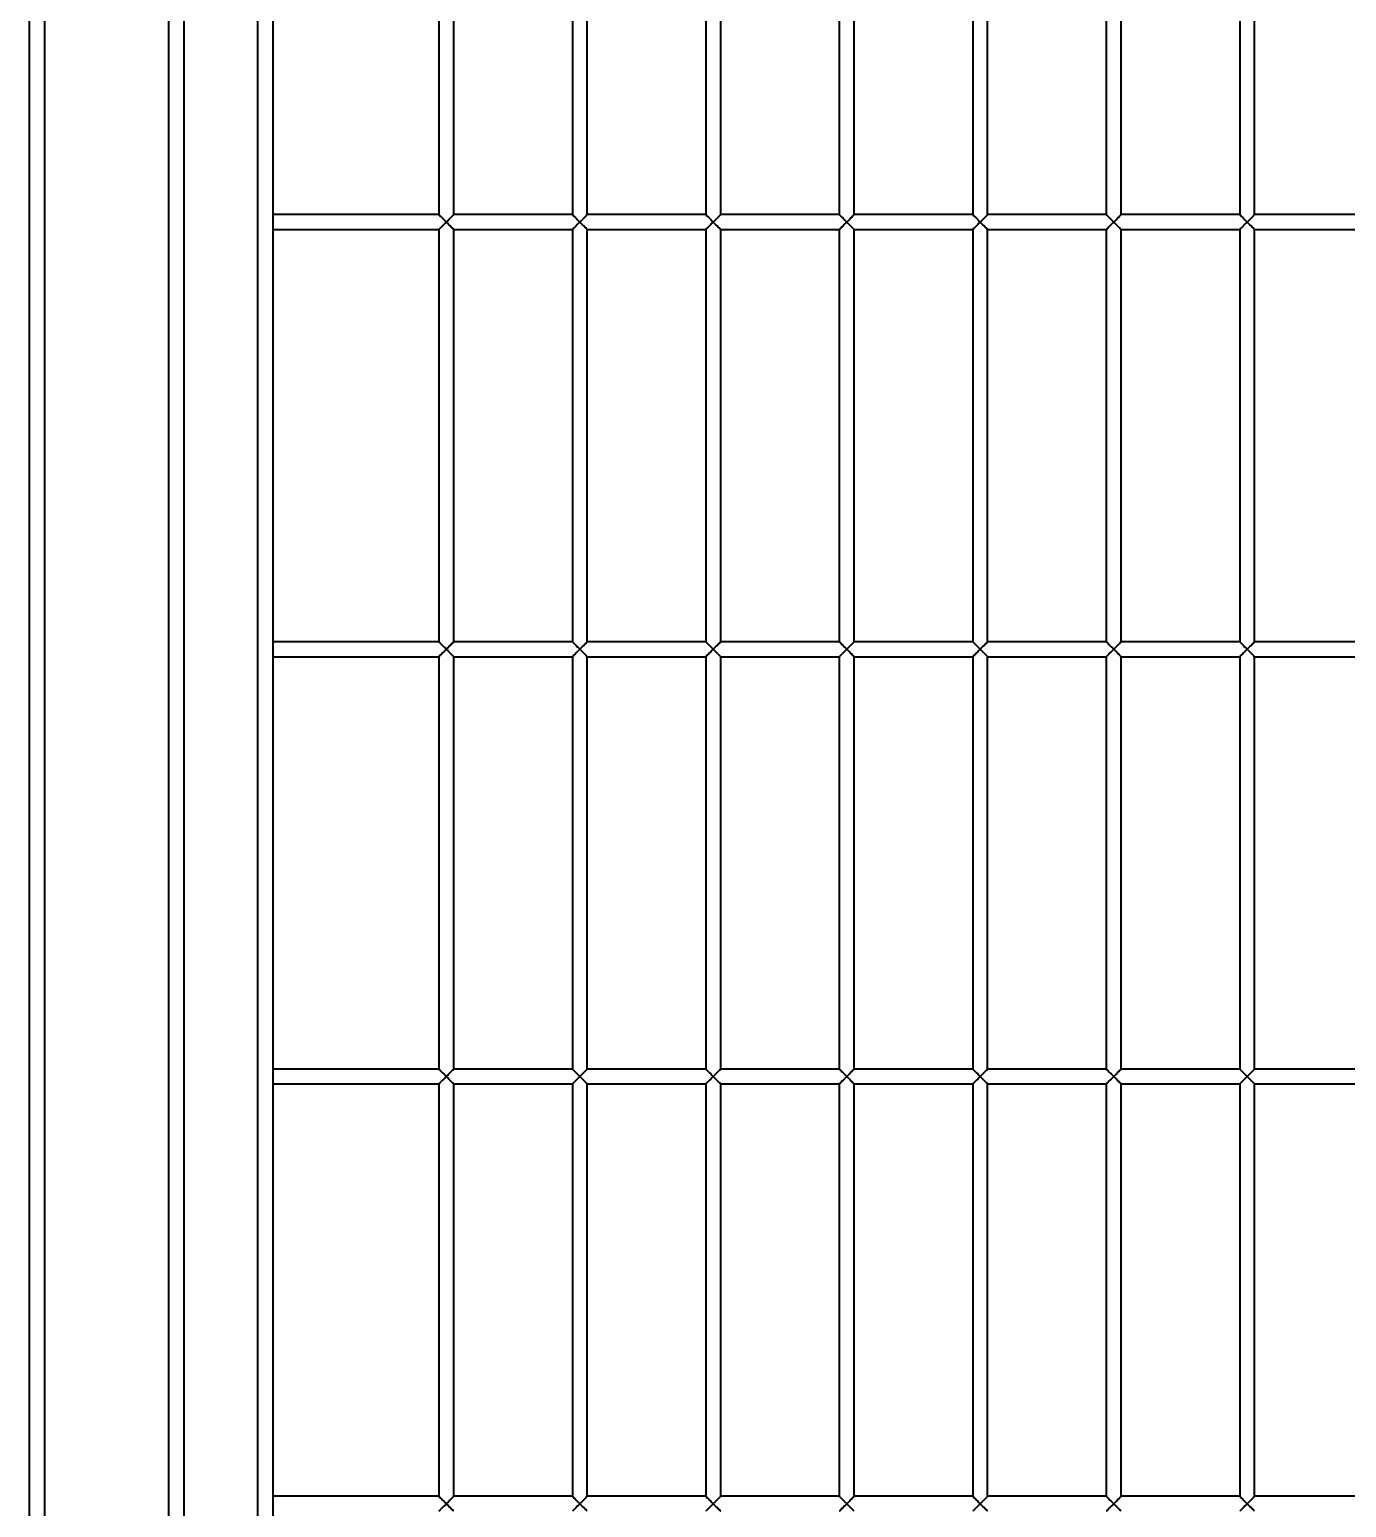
# Model space of a CAD drawing. Header units: millimetres. Extents: x 0 to 420, y 0 to 297.
# Drawn here: x 277.32 to 286.2, y 235.92 to 245.88 of the extents above; entities that cross this region are included whole.
import ezdxf

# ---------------------------------------------------------------- set-up
doc = ezdxf.new("R2010")
doc.units = ezdxf.units.MM

msp = doc.modelspace()

# ---------------------------------------------------------------- linework, layer by layer
at = {"color": 7, "linetype": 'Continuous', "lineweight": 40}
for p, q in [((277.3225, 215.8453), (277.3225, 255.8453)), ((277.4225, 255.8453), (277.4225, 215.8453)), ((278.2625, 217.8453), (278.2625, 253.8453)), ((278.3625, 253.7453), (278.3625, 217.9453)), ((278.8625, 218.4453), (278.8625, 253.2453)), ((278.9625, 253.1453), (278.9625, 218.5453)), ((280.0825, 247.4153), (280.0825, 244.6353)), ((280.1825, 244.6353), (280.1825, 247.4153)), ((280.9825, 247.4153), (280.9825, 244.6353)), ((281.0825, 244.6353), (281.0825, 247.4153)), ((281.8825, 247.4153), (281.8825, 244.6353)), ((281.9825, 244.6353), (281.9825, 247.4153)), ((282.7825, 247.4153), (282.7825, 244.6353)), ((282.8825, 244.6353), (282.8825, 247.4153)), ((283.6825, 247.4153), (283.6825, 244.6353)), ((283.7825, 244.6353), (283.7825, 247.4153)), ((284.5825, 247.4153), (284.5825, 244.6353)), ((284.6825, 244.6353), (284.6825, 247.4153)), ((285.4825, 247.4153), (285.4825, 244.6353)), ((285.5825, 244.6353), (285.5825, 247.4153)), ((280.0825, 244.6353), (278.9625, 244.6353)), ((280.9825, 244.6353), (280.1825, 244.6353)), ((281.8825, 244.6353), (281.0825, 244.6353)), ((282.7825, 244.6353), (281.9825, 244.6353)), ((283.6825, 244.6353), (282.8825, 244.6353)), ((284.5825, 244.6353), (283.7825, 244.6353)), ((285.4825, 244.6353), (284.6825, 244.6353)), ((286.3825, 244.6353), (285.5825, 244.6353)), ((278.9625, 244.5353), (280.0825, 244.5353)), ((280.0825, 244.5353), (280.0825, 241.7553)), ((280.1825, 241.7553), (280.1825, 244.5353)), ((280.1825, 244.5353), (280.9825, 244.5353)), ((280.9825, 244.5353), (280.9825, 241.7553)), ((281.0825, 241.7553), (281.0825, 244.5353)), ((281.0825, 244.5353), (281.8825, 244.5353)), ((281.8825, 244.5353), (281.8825, 241.7553)), ((281.9825, 241.7553), (281.9825, 244.5353)), ((281.9825, 244.5353), (282.7825, 244.5353)), ((282.7825, 244.5353), (282.7825, 241.7553)), ((282.8825, 241.7553), (282.8825, 244.5353)), ((282.8825, 244.5353), (283.6825, 244.5353)), ((283.6825, 244.5353), (283.6825, 241.7553)), ((283.7825, 241.7553), (283.7825, 244.5353)), ((283.7825, 244.5353), (284.5825, 244.5353)), ((284.5825, 244.5353), (284.5825, 241.7553)), ((284.6825, 241.7553), (284.6825, 244.5353)), ((284.6825, 244.5353), (285.4825, 244.5353)), ((285.4825, 244.5353), (285.4825, 241.7553)), ((285.5825, 241.7553), (285.5825, 244.5353)), ((285.5825, 244.5353), (286.3825, 244.5353)), ((280.0825, 241.7553), (278.9625, 241.7553)), ((280.9825, 241.7553), (280.1825, 241.7553)), ((281.8825, 241.7553), (281.0825, 241.7553)), ((282.7825, 241.7553), (281.9825, 241.7553)), ((283.6825, 241.7553), (282.8825, 241.7553)), ((284.5825, 241.7553), (283.7825, 241.7553)), ((285.4825, 241.7553), (284.6825, 241.7553)), ((286.3825, 241.7553), (285.5825, 241.7553)), ((278.9625, 241.6553), (280.0825, 241.6553)), ((280.0825, 241.6553), (280.0825, 238.8753)), ((280.1825, 238.8753), (280.1825, 241.6553)), ((280.1825, 241.6553), (280.9825, 241.6553)), ((280.9825, 241.6553), (280.9825, 238.8753)), ((281.0825, 238.8753), (281.0825, 241.6553)), ((281.0825, 241.6553), (281.8825, 241.6553)), ((281.8825, 241.6553), (281.8825, 238.8753)), ((281.9825, 238.8753), (281.9825, 241.6553)), ((281.9825, 241.6553), (282.7825, 241.6553)), ((282.7825, 241.6553), (282.7825, 238.8753)), ((282.8825, 238.8753), (282.8825, 241.6553)), ((282.8825, 241.6553), (283.6825, 241.6553)), ((283.6825, 241.6553), (283.6825, 238.8753)), ((283.7825, 238.8753), (283.7825, 241.6553)), ((283.7825, 241.6553), (284.5825, 241.6553)), ((284.5825, 241.6553), (284.5825, 238.8753)), ((284.6825, 238.8753), (284.6825, 241.6553)), ((284.6825, 241.6553), (285.4825, 241.6553)), ((285.4825, 241.6553), (285.4825, 238.8753)), ((285.5825, 238.8753), (285.5825, 241.6553)), ((285.5825, 241.6553), (286.3825, 241.6553)), ((280.0825, 238.8753), (278.9625, 238.8753)), ((280.9825, 238.8753), (280.1825, 238.8753)), ((281.8825, 238.8753), (281.0825, 238.8753)), ((282.7825, 238.8753), (281.9825, 238.8753)), ((283.6825, 238.8753), (282.8825, 238.8753)), ((284.5825, 238.8753), (283.7825, 238.8753)), ((285.4825, 238.8753), (284.6825, 238.8753)), ((286.3825, 238.8753), (285.5825, 238.8753)), ((278.9625, 238.7753), (280.0825, 238.7753)), ((280.0825, 238.7753), (280.0825, 235.9953)), ((280.1825, 235.9953), (280.1825, 238.7753)), ((280.1825, 238.7753), (280.9825, 238.7753)), ((280.9825, 238.7753), (280.9825, 235.9953)), ((281.0825, 235.9953), (281.0825, 238.7753)), ((281.0825, 238.7753), (281.8825, 238.7753)), ((281.8825, 238.7753), (281.8825, 235.9953)), ((281.9825, 235.9953), (281.9825, 238.7753)), ((281.9825, 238.7753), (282.7825, 238.7753)), ((282.7825, 238.7753), (282.7825, 235.9953)), ((282.8825, 235.9953), (282.8825, 238.7753)), ((282.8825, 238.7753), (283.6825, 238.7753)), ((283.6825, 238.7753), (283.6825, 235.9953)), ((283.7825, 235.9953), (283.7825, 238.7753)), ((283.7825, 238.7753), (284.5825, 238.7753)), ((284.5825, 238.7753), (284.5825, 235.9953)), ((284.6825, 235.9953), (284.6825, 238.7753)), ((284.6825, 238.7753), (285.4825, 238.7753)), ((285.4825, 238.7753), (285.4825, 235.9953)), ((285.5825, 235.9953), (285.5825, 238.7753)), ((285.5825, 238.7753), (286.3825, 238.7753)), ((280.0825, 235.9953), (278.9625, 235.9953)), ((280.9825, 235.9953), (280.1825, 235.9953)), ((281.8825, 235.9953), (281.0825, 235.9953)), ((282.7825, 235.9953), (281.9825, 235.9953)), ((283.6825, 235.9953), (282.8825, 235.9953)), ((284.5825, 235.9953), (283.7825, 235.9953)), ((285.4825, 235.9953), (284.6825, 235.9953)), ((286.3825, 235.9953), (285.5825, 235.9953))]:
    msp.add_line(p, q, dxfattribs=at)
at = {"color": 7, "linetype": 'Continuous', "lineweight": 40, "flags": 128}
for points in [[(280.0825, 244.6353), (280.0832, 244.6346), (280.0855, 244.6323), (280.0892, 244.6286), (280.0942, 244.6236), (280.1003, 244.6175), (280.1075, 244.6103), (280.1154, 244.6024), (280.1238, 244.594), (280.1325, 244.5853)], [(280.1325, 244.5853), (280.1238, 244.5767), (280.1154, 244.5682), (280.1075, 244.5603), (280.1003, 244.5532), (280.0942, 244.547), (280.0892, 244.542), (280.0855, 244.5384), (280.0832, 244.5361), (280.0825, 244.5353)], [(280.1325, 244.5853), (280.1417, 244.5945), (280.1505, 244.6034), (280.1588, 244.6117), (280.1662, 244.619), (280.1724, 244.6252), (280.1772, 244.6301), (280.1806, 244.6334), (280.1823, 244.6351), (280.1825, 244.6353)], [(280.1825, 244.5353), (280.1823, 244.5356), (280.1806, 244.5372), (280.1772, 244.5406), (280.1724, 244.5454), (280.1662, 244.5517), (280.1588, 244.559), (280.1505, 244.5673), (280.1417, 244.5761), (280.1325, 244.5853)], [(280.9825, 244.6353), (280.9832, 244.6346), (280.9855, 244.6323), (280.9892, 244.6286), (280.9942, 244.6236), (281.0003, 244.6175), (281.0075, 244.6103), (281.0154, 244.6024), (281.0238, 244.594), (281.0325, 244.5853)], [(281.0325, 244.5853), (281.0238, 244.5767), (281.0154, 244.5682), (281.0075, 244.5603), (281.0003, 244.5532), (280.9942, 244.547), (280.9892, 244.542), (280.9855, 244.5384), (280.9832, 244.5361), (280.9825, 244.5353)], [(281.0325, 244.5853), (281.0417, 244.5945), (281.0505, 244.6034), (281.0588, 244.6117), (281.0661, 244.619), (281.0724, 244.6252), (281.0772, 244.6301), (281.0806, 244.6334), (281.0823, 244.6351), (281.0825, 244.6353)], [(281.0825, 244.5353), (281.0823, 244.5356), (281.0806, 244.5372), (281.0772, 244.5406), (281.0724, 244.5454), (281.0661, 244.5517), (281.0588, 244.559), (281.0505, 244.5673), (281.0417, 244.5761), (281.0325, 244.5853)], [(281.8825, 244.6353), (281.8832, 244.6346), (281.8855, 244.6323), (281.8892, 244.6286), (281.8942, 244.6236), (281.9003, 244.6175), (281.9075, 244.6103), (281.9154, 244.6024), (281.9238, 244.594), (281.9325, 244.5853)], [(281.9325, 244.5853), (281.9238, 244.5767), (281.9154, 244.5682), (281.9075, 244.5603), (281.9003, 244.5532), (281.8942, 244.547), (281.8892, 244.542), (281.8855, 244.5384), (281.8832, 244.5361), (281.8825, 244.5353)], [(281.9325, 244.5853), (281.9417, 244.5945), (281.9505, 244.6034), (281.9588, 244.6117), (281.9662, 244.619), (281.9724, 244.6252), (281.9772, 244.6301), (281.9806, 244.6334), (281.9823, 244.6351), (281.9825, 244.6353)], [(281.9825, 244.5353), (281.9823, 244.5356), (281.9806, 244.5372), (281.9772, 244.5406), (281.9724, 244.5454), (281.9662, 244.5517), (281.9588, 244.559), (281.9505, 244.5673), (281.9417, 244.5761), (281.9325, 244.5853)], [(282.7825, 244.6353), (282.7832, 244.6346), (282.7855, 244.6323), (282.7892, 244.6286), (282.7942, 244.6236), (282.8003, 244.6175), (282.8075, 244.6103), (282.8154, 244.6024), (282.8238, 244.594), (282.8325, 244.5853)], [(282.8325, 244.5853), (282.8238, 244.5767), (282.8154, 244.5682), (282.8075, 244.5603), (282.8003, 244.5532), (282.7942, 244.547), (282.7892, 244.542), (282.7855, 244.5384), (282.7832, 244.5361), (282.7825, 244.5353)], [(282.8325, 244.5853), (282.8417, 244.5945), (282.8505, 244.6034), (282.8588, 244.6117), (282.8662, 244.619), (282.8724, 244.6252), (282.8772, 244.6301), (282.8806, 244.6334), (282.8823, 244.6351), (282.8825, 244.6353)], [(282.8825, 244.5353), (282.8823, 244.5356), (282.8806, 244.5372), (282.8772, 244.5406), (282.8724, 244.5454), (282.8662, 244.5517), (282.8588, 244.559), (282.8505, 244.5673), (282.8417, 244.5761), (282.8325, 244.5853)], [(283.6825, 244.6353), (283.6832, 244.6346), (283.6855, 244.6323), (283.6892, 244.6286), (283.6942, 244.6236), (283.7003, 244.6175), (283.7075, 244.6103), (283.7154, 244.6024), (283.7238, 244.594), (283.7325, 244.5853)], [(283.7325, 244.5853), (283.7238, 244.5767), (283.7154, 244.5682), (283.7075, 244.5603), (283.7003, 244.5532), (283.6942, 244.547), (283.6892, 244.542), (283.6855, 244.5384), (283.6832, 244.5361), (283.6825, 244.5353)], [(283.7325, 244.5853), (283.7417, 244.5945), (283.7505, 244.6034), (283.7588, 244.6117), (283.7661, 244.619), (283.7724, 244.6252), (283.7772, 244.6301), (283.7806, 244.6334), (283.7823, 244.6351), (283.7825, 244.6353)], [(283.7825, 244.5353), (283.7823, 244.5356), (283.7806, 244.5372), (283.7772, 244.5406), (283.7724, 244.5454), (283.7661, 244.5517), (283.7588, 244.559), (283.7505, 244.5673), (283.7417, 244.5761), (283.7325, 244.5853)], [(284.5825, 244.6353), (284.5832, 244.6346), (284.5855, 244.6323), (284.5892, 244.6286), (284.5942, 244.6236), (284.6003, 244.6175), (284.6075, 244.6103), (284.6154, 244.6024), (284.6238, 244.594), (284.6325, 244.5853)], [(284.6325, 244.5853), (284.6238, 244.5767), (284.6154, 244.5682), (284.6075, 244.5603), (284.6003, 244.5532), (284.5942, 244.547), (284.5892, 244.542), (284.5855, 244.5384), (284.5832, 244.5361), (284.5825, 244.5353)], [(284.6325, 244.5853), (284.6417, 244.5945), (284.6505, 244.6034), (284.6588, 244.6117), (284.6662, 244.619), (284.6724, 244.6252), (284.6772, 244.6301), (284.6806, 244.6334), (284.6823, 244.6351), (284.6825, 244.6353)], [(284.6825, 244.5353), (284.6823, 244.5356), (284.6806, 244.5372), (284.6772, 244.5406), (284.6724, 244.5454), (284.6662, 244.5517), (284.6588, 244.559), (284.6505, 244.5673), (284.6417, 244.5761), (284.6325, 244.5853)], [(285.4825, 244.6353), (285.4832, 244.6346), (285.4855, 244.6323), (285.4892, 244.6286), (285.4942, 244.6236), (285.5003, 244.6175), (285.5075, 244.6103), (285.5154, 244.6024), (285.5238, 244.594), (285.5325, 244.5853)], [(285.5325, 244.5853), (285.5238, 244.5767), (285.5154, 244.5682), (285.5075, 244.5603), (285.5003, 244.5532), (285.4942, 244.547), (285.4892, 244.542), (285.4855, 244.5384), (285.4832, 244.5361), (285.4825, 244.5353)], [(285.5325, 244.5853), (285.5417, 244.5945), (285.5505, 244.6034), (285.5588, 244.6117), (285.5662, 244.619), (285.5724, 244.6252), (285.5772, 244.6301), (285.5806, 244.6334), (285.5823, 244.6351), (285.5825, 244.6353)], [(285.5825, 244.5353), (285.5823, 244.5356), (285.5806, 244.5372), (285.5772, 244.5406), (285.5724, 244.5454), (285.5662, 244.5517), (285.5588, 244.559), (285.5505, 244.5673), (285.5417, 244.5761), (285.5325, 244.5853)], [(280.0825, 241.7553), (280.0832, 241.7546), (280.0855, 241.7523), (280.0892, 241.7486), (280.0942, 241.7436), (280.1003, 241.7375), (280.1075, 241.7303), (280.1154, 241.7224), (280.1238, 241.714), (280.1325, 241.7053)], [(280.1325, 241.7053), (280.1238, 241.6967), (280.1154, 241.6882), (280.1075, 241.6803), (280.1003, 241.6732), (280.0942, 241.667), (280.0892, 241.662), (280.0855, 241.6584), (280.0832, 241.6561), (280.0825, 241.6553)], [(280.1325, 241.7053), (280.1417, 241.7145), (280.1505, 241.7234), (280.1588, 241.7317), (280.1662, 241.739), (280.1724, 241.7452), (280.1772, 241.7501), (280.1806, 241.7534), (280.1823, 241.7551), (280.1825, 241.7553)], [(280.1825, 241.6553), (280.1823, 241.6555), (280.1806, 241.6572), (280.1772, 241.6606), (280.1724, 241.6654), (280.1662, 241.6717), (280.1588, 241.679), (280.1505, 241.6873), (280.1417, 241.6961), (280.1325, 241.7053)], [(280.9825, 241.7553), (280.9832, 241.7546), (280.9855, 241.7523), (280.9892, 241.7486), (280.9942, 241.7436), (281.0003, 241.7375), (281.0075, 241.7303), (281.0154, 241.7224), (281.0238, 241.714), (281.0325, 241.7053)], [(281.0325, 241.7053), (281.0238, 241.6967), (281.0154, 241.6882), (281.0075, 241.6803), (281.0003, 241.6732), (280.9942, 241.667), (280.9892, 241.662), (280.9855, 241.6584), (280.9832, 241.6561), (280.9825, 241.6553)], [(281.0325, 241.7053), (281.0417, 241.7145), (281.0505, 241.7234), (281.0588, 241.7317), (281.0661, 241.739), (281.0724, 241.7452), (281.0772, 241.7501), (281.0806, 241.7534), (281.0823, 241.7551), (281.0825, 241.7553)], [(281.0825, 241.6553), (281.0823, 241.6555), (281.0806, 241.6572), (281.0772, 241.6606), (281.0724, 241.6654), (281.0661, 241.6717), (281.0588, 241.679), (281.0505, 241.6873), (281.0417, 241.6961), (281.0325, 241.7053)], [(281.8825, 241.7553), (281.8832, 241.7546), (281.8855, 241.7523), (281.8892, 241.7486), (281.8942, 241.7436), (281.9003, 241.7375), (281.9075, 241.7303), (281.9154, 241.7224), (281.9238, 241.714), (281.9325, 241.7053)], [(281.9325, 241.7053), (281.9238, 241.6967), (281.9154, 241.6882), (281.9075, 241.6803), (281.9003, 241.6732), (281.8942, 241.667), (281.8892, 241.662), (281.8855, 241.6584), (281.8832, 241.6561), (281.8825, 241.6553)], [(281.9325, 241.7053), (281.9417, 241.7145), (281.9505, 241.7234), (281.9588, 241.7317), (281.9662, 241.739), (281.9724, 241.7452), (281.9772, 241.7501), (281.9806, 241.7534), (281.9823, 241.7551), (281.9825, 241.7553)], [(281.9825, 241.6553), (281.9823, 241.6555), (281.9806, 241.6572), (281.9772, 241.6606), (281.9724, 241.6654), (281.9662, 241.6717), (281.9588, 241.679), (281.9505, 241.6873), (281.9417, 241.6961), (281.9325, 241.7053)], [(282.7825, 241.7553), (282.7832, 241.7546), (282.7855, 241.7523), (282.7892, 241.7486), (282.7942, 241.7436), (282.8003, 241.7375), (282.8075, 241.7303), (282.8154, 241.7224), (282.8238, 241.714), (282.8325, 241.7053)], [(282.8325, 241.7053), (282.8238, 241.6967), (282.8154, 241.6882), (282.8075, 241.6803), (282.8003, 241.6732), (282.7942, 241.667), (282.7892, 241.662), (282.7855, 241.6584), (282.7832, 241.6561), (282.7825, 241.6553)], [(282.8325, 241.7053), (282.8417, 241.7145), (282.8505, 241.7234), (282.8588, 241.7317), (282.8662, 241.739), (282.8724, 241.7452), (282.8772, 241.7501), (282.8806, 241.7534), (282.8823, 241.7551), (282.8825, 241.7553)], [(282.8825, 241.6553), (282.8823, 241.6555), (282.8806, 241.6572), (282.8772, 241.6606), (282.8724, 241.6654), (282.8662, 241.6717), (282.8588, 241.679), (282.8505, 241.6873), (282.8417, 241.6961), (282.8325, 241.7053)], [(283.6825, 241.7553), (283.6832, 241.7546), (283.6855, 241.7523), (283.6892, 241.7486), (283.6942, 241.7436), (283.7003, 241.7375), (283.7075, 241.7303), (283.7154, 241.7224), (283.7238, 241.714), (283.7325, 241.7053)], [(283.7325, 241.7053), (283.7238, 241.6967), (283.7154, 241.6882), (283.7075, 241.6803), (283.7003, 241.6732), (283.6942, 241.667), (283.6892, 241.662), (283.6855, 241.6584), (283.6832, 241.6561), (283.6825, 241.6553)], [(283.7325, 241.7053), (283.7417, 241.7145), (283.7505, 241.7234), (283.7588, 241.7317), (283.7661, 241.739), (283.7724, 241.7452), (283.7772, 241.7501), (283.7806, 241.7534), (283.7823, 241.7551), (283.7825, 241.7553)], [(283.7825, 241.6553), (283.7823, 241.6555), (283.7806, 241.6572), (283.7772, 241.6606), (283.7724, 241.6654), (283.7661, 241.6717), (283.7588, 241.679), (283.7505, 241.6873), (283.7417, 241.6961), (283.7325, 241.7053)], [(284.5825, 241.7553), (284.5832, 241.7546), (284.5855, 241.7523), (284.5892, 241.7486), (284.5942, 241.7436), (284.6003, 241.7375), (284.6075, 241.7303), (284.6154, 241.7224), (284.6238, 241.714), (284.6325, 241.7053)], [(284.6325, 241.7053), (284.6238, 241.6967), (284.6154, 241.6882), (284.6075, 241.6803), (284.6003, 241.6732), (284.5942, 241.667), (284.5892, 241.662), (284.5855, 241.6584), (284.5832, 241.6561), (284.5825, 241.6553)], [(284.6325, 241.7053), (284.6417, 241.7145), (284.6505, 241.7234), (284.6588, 241.7317), (284.6662, 241.739), (284.6724, 241.7452), (284.6772, 241.7501), (284.6806, 241.7534), (284.6823, 241.7551), (284.6825, 241.7553)], [(284.6825, 241.6553), (284.6823, 241.6555), (284.6806, 241.6572), (284.6772, 241.6606), (284.6724, 241.6654), (284.6662, 241.6717), (284.6588, 241.679), (284.6505, 241.6873), (284.6417, 241.6961), (284.6325, 241.7053)], [(285.4825, 241.7553), (285.4832, 241.7546), (285.4855, 241.7523), (285.4892, 241.7486), (285.4942, 241.7436), (285.5003, 241.7375), (285.5075, 241.7303), (285.5154, 241.7224), (285.5238, 241.714), (285.5325, 241.7053)], [(285.5325, 241.7053), (285.5238, 241.6967), (285.5154, 241.6882), (285.5075, 241.6803), (285.5003, 241.6732), (285.4942, 241.667), (285.4892, 241.662), (285.4855, 241.6584), (285.4832, 241.6561), (285.4825, 241.6553)], [(285.5325, 241.7053), (285.5417, 241.7145), (285.5505, 241.7234), (285.5588, 241.7317), (285.5662, 241.739), (285.5724, 241.7452), (285.5772, 241.7501), (285.5806, 241.7534), (285.5823, 241.7551), (285.5825, 241.7553)], [(285.5825, 241.6553), (285.5823, 241.6555), (285.5806, 241.6572), (285.5772, 241.6606), (285.5724, 241.6654), (285.5662, 241.6717), (285.5588, 241.679), (285.5505, 241.6873), (285.5417, 241.6961), (285.5325, 241.7053)], [(280.0825, 238.8753), (280.0832, 238.8746), (280.0855, 238.8723), (280.0892, 238.8686), (280.0942, 238.8636), (280.1003, 238.8575), (280.1075, 238.8503), (280.1154, 238.8424), (280.1238, 238.834), (280.1325, 238.8253)], [(280.1325, 238.8253), (280.1238, 238.8167), (280.1154, 238.8082), (280.1075, 238.8003), (280.1003, 238.7932), (280.0942, 238.787), (280.0892, 238.782), (280.0855, 238.7784), (280.0832, 238.7761), (280.0825, 238.7753)], [(280.1325, 238.8253), (280.1417, 238.8345), (280.1505, 238.8434), (280.1588, 238.8517), (280.1662, 238.859), (280.1724, 238.8652), (280.1772, 238.8701), (280.1806, 238.8734), (280.1823, 238.8751), (280.1825, 238.8753)], [(280.1825, 238.7753), (280.1823, 238.7756), (280.1806, 238.7772), (280.1772, 238.7806), (280.1724, 238.7854), (280.1662, 238.7917), (280.1588, 238.799), (280.1505, 238.8073), (280.1417, 238.8161), (280.1325, 238.8253)], [(280.9825, 238.8753), (280.9832, 238.8746), (280.9855, 238.8723), (280.9892, 238.8686), (280.9942, 238.8636), (281.0003, 238.8575), (281.0075, 238.8503), (281.0154, 238.8424), (281.0238, 238.834), (281.0325, 238.8253)], [(281.0325, 238.8253), (281.0238, 238.8167), (281.0154, 238.8082), (281.0075, 238.8003), (281.0003, 238.7932), (280.9942, 238.787), (280.9892, 238.782), (280.9855, 238.7784), (280.9832, 238.7761), (280.9825, 238.7753)], [(281.0325, 238.8253), (281.0417, 238.8345), (281.0505, 238.8434), (281.0588, 238.8517), (281.0661, 238.859), (281.0724, 238.8652), (281.0772, 238.8701), (281.0806, 238.8734), (281.0823, 238.8751), (281.0825, 238.8753)], [(281.0825, 238.7753), (281.0823, 238.7756), (281.0806, 238.7772), (281.0772, 238.7806), (281.0724, 238.7854), (281.0661, 238.7917), (281.0588, 238.799), (281.0505, 238.8073), (281.0417, 238.8161), (281.0325, 238.8253)], [(281.8825, 238.8753), (281.8832, 238.8746), (281.8855, 238.8723), (281.8892, 238.8686), (281.8942, 238.8636), (281.9003, 238.8575), (281.9075, 238.8503), (281.9154, 238.8424), (281.9238, 238.834), (281.9325, 238.8253)], [(281.9325, 238.8253), (281.9238, 238.8167), (281.9154, 238.8082), (281.9075, 238.8003), (281.9003, 238.7932), (281.8942, 238.787), (281.8892, 238.782), (281.8855, 238.7784), (281.8832, 238.7761), (281.8825, 238.7753)], [(281.9325, 238.8253), (281.9417, 238.8345), (281.9505, 238.8434), (281.9588, 238.8517), (281.9662, 238.859), (281.9724, 238.8652), (281.9772, 238.8701), (281.9806, 238.8734), (281.9823, 238.8751), (281.9825, 238.8753)], [(281.9825, 238.7753), (281.9823, 238.7756), (281.9806, 238.7772), (281.9772, 238.7806), (281.9724, 238.7854), (281.9662, 238.7917), (281.9588, 238.799), (281.9505, 238.8073), (281.9417, 238.8161), (281.9325, 238.8253)], [(282.7825, 238.8753), (282.7832, 238.8746), (282.7855, 238.8723), (282.7892, 238.8686), (282.7942, 238.8636), (282.8003, 238.8575), (282.8075, 238.8503), (282.8154, 238.8424), (282.8238, 238.834), (282.8325, 238.8253)], [(282.8325, 238.8253), (282.8238, 238.8167), (282.8154, 238.8082), (282.8075, 238.8003), (282.8003, 238.7932), (282.7942, 238.787), (282.7892, 238.782), (282.7855, 238.7784), (282.7832, 238.7761), (282.7825, 238.7753)], [(282.8325, 238.8253), (282.8417, 238.8345), (282.8505, 238.8434), (282.8588, 238.8517), (282.8662, 238.859), (282.8724, 238.8652), (282.8772, 238.8701), (282.8806, 238.8734), (282.8823, 238.8751), (282.8825, 238.8753)], [(282.8825, 238.7753), (282.8823, 238.7756), (282.8806, 238.7772), (282.8772, 238.7806), (282.8724, 238.7854), (282.8662, 238.7917), (282.8588, 238.799), (282.8505, 238.8073), (282.8417, 238.8161), (282.8325, 238.8253)], [(283.6825, 238.8753), (283.6832, 238.8746), (283.6855, 238.8723), (283.6892, 238.8686), (283.6942, 238.8636), (283.7003, 238.8575), (283.7075, 238.8503), (283.7154, 238.8424), (283.7238, 238.834), (283.7325, 238.8253)], [(283.7325, 238.8253), (283.7238, 238.8167), (283.7154, 238.8082), (283.7075, 238.8003), (283.7003, 238.7932), (283.6942, 238.787), (283.6892, 238.782), (283.6855, 238.7784), (283.6832, 238.7761), (283.6825, 238.7753)], [(283.7325, 238.8253), (283.7417, 238.8345), (283.7505, 238.8434), (283.7588, 238.8517), (283.7661, 238.859), (283.7724, 238.8652), (283.7772, 238.8701), (283.7806, 238.8734), (283.7823, 238.8751), (283.7825, 238.8753)], [(283.7825, 238.7753), (283.7823, 238.7756), (283.7806, 238.7772), (283.7772, 238.7806), (283.7724, 238.7854), (283.7661, 238.7917), (283.7588, 238.799), (283.7505, 238.8073), (283.7417, 238.8161), (283.7325, 238.8253)], [(284.5825, 238.8753), (284.5832, 238.8746), (284.5855, 238.8723), (284.5892, 238.8686), (284.5942, 238.8636), (284.6003, 238.8575), (284.6075, 238.8503), (284.6154, 238.8424), (284.6238, 238.834), (284.6325, 238.8253)], [(284.6325, 238.8253), (284.6238, 238.8167), (284.6154, 238.8082), (284.6075, 238.8003), (284.6003, 238.7932), (284.5942, 238.787), (284.5892, 238.782), (284.5855, 238.7784), (284.5832, 238.7761), (284.5825, 238.7753)], [(284.6325, 238.8253), (284.6417, 238.8345), (284.6505, 238.8434), (284.6588, 238.8517), (284.6662, 238.859), (284.6724, 238.8652), (284.6772, 238.8701), (284.6806, 238.8734), (284.6823, 238.8751), (284.6825, 238.8753)], [(284.6825, 238.7753), (284.6823, 238.7756), (284.6806, 238.7772), (284.6772, 238.7806), (284.6724, 238.7854), (284.6662, 238.7917), (284.6588, 238.799), (284.6505, 238.8073), (284.6417, 238.8161), (284.6325, 238.8253)], [(285.4825, 238.8753), (285.4832, 238.8746), (285.4855, 238.8723), (285.4892, 238.8686), (285.4942, 238.8636), (285.5003, 238.8575), (285.5075, 238.8503), (285.5154, 238.8424), (285.5238, 238.834), (285.5325, 238.8253)], [(285.5325, 238.8253), (285.5238, 238.8167), (285.5154, 238.8082), (285.5075, 238.8003), (285.5003, 238.7932), (285.4942, 238.787), (285.4892, 238.782), (285.4855, 238.7784), (285.4832, 238.7761), (285.4825, 238.7753)], [(285.5325, 238.8253), (285.5417, 238.8345), (285.5505, 238.8434), (285.5588, 238.8517), (285.5662, 238.859), (285.5724, 238.8652), (285.5772, 238.8701), (285.5806, 238.8734), (285.5823, 238.8751), (285.5825, 238.8753)], [(285.5825, 238.7753), (285.5823, 238.7756), (285.5806, 238.7772), (285.5772, 238.7806), (285.5724, 238.7854), (285.5662, 238.7917), (285.5588, 238.799), (285.5505, 238.8073), (285.5417, 238.8161), (285.5325, 238.8253)], [(280.0825, 235.9953), (280.0832, 235.9946), (280.0855, 235.9923), (280.0892, 235.9886), (280.0942, 235.9836), (280.1003, 235.9775), (280.1075, 235.9703), (280.1154, 235.9624), (280.1238, 235.954), (280.1325, 235.9453)], [(280.1325, 235.9453), (280.1238, 235.9367), (280.1154, 235.9282), (280.1075, 235.9203), (280.1003, 235.9132), (280.0942, 235.907), (280.0892, 235.902), (280.0855, 235.8984), (280.0832, 235.8961), (280.0825, 235.8953)], [(280.1325, 235.9453), (280.1417, 235.9545), (280.1505, 235.9634), (280.1588, 235.9717), (280.1662, 235.979), (280.1724, 235.9852), (280.1772, 235.9901), (280.1806, 235.9934), (280.1823, 235.9951), (280.1825, 235.9953)], [(280.1825, 235.8953), (280.1823, 235.8955), (280.1806, 235.8972), (280.1772, 235.9006), (280.1724, 235.9054), (280.1662, 235.9117), (280.1588, 235.919), (280.1505, 235.9273), (280.1417, 235.9361), (280.1325, 235.9453)], [(280.9825, 235.9953), (280.9832, 235.9946), (280.9855, 235.9923), (280.9892, 235.9886), (280.9942, 235.9836), (281.0003, 235.9775), (281.0075, 235.9703), (281.0154, 235.9624), (281.0238, 235.954), (281.0325, 235.9453)], [(281.0325, 235.9453), (281.0238, 235.9367), (281.0154, 235.9282), (281.0075, 235.9203), (281.0003, 235.9132), (280.9942, 235.907), (280.9892, 235.902), (280.9855, 235.8984), (280.9832, 235.8961), (280.9825, 235.8953)], [(281.0325, 235.9453), (281.0417, 235.9545), (281.0505, 235.9634), (281.0588, 235.9717), (281.0661, 235.979), (281.0724, 235.9852), (281.0772, 235.9901), (281.0806, 235.9934), (281.0823, 235.9951), (281.0825, 235.9953)], [(281.0825, 235.8953), (281.0823, 235.8955), (281.0806, 235.8972), (281.0772, 235.9006), (281.0724, 235.9054), (281.0661, 235.9117), (281.0588, 235.919), (281.0505, 235.9273), (281.0417, 235.9361), (281.0325, 235.9453)], [(281.8825, 235.9953), (281.8832, 235.9946), (281.8855, 235.9923), (281.8892, 235.9886), (281.8942, 235.9836), (281.9003, 235.9775), (281.9075, 235.9703), (281.9154, 235.9624), (281.9238, 235.954), (281.9325, 235.9453)], [(281.9325, 235.9453), (281.9238, 235.9367), (281.9154, 235.9282), (281.9075, 235.9203), (281.9003, 235.9132), (281.8942, 235.907), (281.8892, 235.902), (281.8855, 235.8984), (281.8832, 235.8961), (281.8825, 235.8953)], [(281.9325, 235.9453), (281.9417, 235.9545), (281.9505, 235.9634), (281.9588, 235.9717), (281.9662, 235.979), (281.9724, 235.9852), (281.9772, 235.9901), (281.9806, 235.9934), (281.9823, 235.9951), (281.9825, 235.9953)], [(281.9825, 235.8953), (281.9823, 235.8955), (281.9806, 235.8972), (281.9772, 235.9006), (281.9724, 235.9054), (281.9662, 235.9117), (281.9588, 235.919), (281.9505, 235.9273), (281.9417, 235.9361), (281.9325, 235.9453)], [(282.7825, 235.9953), (282.7832, 235.9946), (282.7855, 235.9923), (282.7892, 235.9886), (282.7942, 235.9836), (282.8003, 235.9775), (282.8075, 235.9703), (282.8154, 235.9624), (282.8238, 235.954), (282.8325, 235.9453)], [(282.8325, 235.9453), (282.8238, 235.9367), (282.8154, 235.9282), (282.8075, 235.9203), (282.8003, 235.9132), (282.7942, 235.907), (282.7892, 235.902), (282.7855, 235.8984), (282.7832, 235.8961), (282.7825, 235.8953)], [(282.8325, 235.9453), (282.8417, 235.9545), (282.8505, 235.9634), (282.8588, 235.9717), (282.8662, 235.979), (282.8724, 235.9852), (282.8772, 235.9901), (282.8806, 235.9934), (282.8823, 235.9951), (282.8825, 235.9953)], [(282.8825, 235.8953), (282.8823, 235.8955), (282.8806, 235.8972), (282.8772, 235.9006), (282.8724, 235.9054), (282.8662, 235.9117), (282.8588, 235.919), (282.8505, 235.9273), (282.8417, 235.9361), (282.8325, 235.9453)], [(283.6825, 235.9953), (283.6832, 235.9946), (283.6855, 235.9923), (283.6892, 235.9886), (283.6942, 235.9836), (283.7003, 235.9775), (283.7075, 235.9703), (283.7154, 235.9624), (283.7238, 235.954), (283.7325, 235.9453)], [(283.7325, 235.9453), (283.7238, 235.9367), (283.7154, 235.9282), (283.7075, 235.9203), (283.7003, 235.9132), (283.6942, 235.907), (283.6892, 235.902), (283.6855, 235.8984), (283.6832, 235.8961), (283.6825, 235.8953)], [(283.7325, 235.9453), (283.7417, 235.9545), (283.7505, 235.9634), (283.7588, 235.9717), (283.7661, 235.979), (283.7724, 235.9852), (283.7772, 235.9901), (283.7806, 235.9934), (283.7823, 235.9951), (283.7825, 235.9953)], [(283.7825, 235.8953), (283.7823, 235.8955), (283.7806, 235.8972), (283.7772, 235.9006), (283.7724, 235.9054), (283.7661, 235.9117), (283.7588, 235.919), (283.7505, 235.9273), (283.7417, 235.9361), (283.7325, 235.9453)], [(284.5825, 235.9953), (284.5832, 235.9946), (284.5855, 235.9923), (284.5892, 235.9886), (284.5942, 235.9836), (284.6003, 235.9775), (284.6075, 235.9703), (284.6154, 235.9624), (284.6238, 235.954), (284.6325, 235.9453)], [(284.6325, 235.9453), (284.6238, 235.9367), (284.6154, 235.9282), (284.6075, 235.9203), (284.6003, 235.9132), (284.5942, 235.907), (284.5892, 235.902), (284.5855, 235.8984), (284.5832, 235.8961), (284.5825, 235.8953)], [(284.6325, 235.9453), (284.6417, 235.9545), (284.6505, 235.9634), (284.6588, 235.9717), (284.6662, 235.979), (284.6724, 235.9852), (284.6772, 235.9901), (284.6806, 235.9934), (284.6823, 235.9951), (284.6825, 235.9953)], [(284.6825, 235.8953), (284.6823, 235.8955), (284.6806, 235.8972), (284.6772, 235.9006), (284.6724, 235.9054), (284.6662, 235.9117), (284.6588, 235.919), (284.6505, 235.9273), (284.6417, 235.9361), (284.6325, 235.9453)], [(285.4825, 235.9953), (285.4832, 235.9946), (285.4855, 235.9923), (285.4892, 235.9886), (285.4942, 235.9836), (285.5003, 235.9775), (285.5075, 235.9703), (285.5154, 235.9624), (285.5238, 235.954), (285.5325, 235.9453)], [(285.5325, 235.9453), (285.5238, 235.9367), (285.5154, 235.9282), (285.5075, 235.9203), (285.5003, 235.9132), (285.4942, 235.907), (285.4892, 235.902), (285.4855, 235.8984), (285.4832, 235.8961), (285.4825, 235.8953)], [(285.5325, 235.9453), (285.5417, 235.9545), (285.5505, 235.9634), (285.5588, 235.9717), (285.5662, 235.979), (285.5724, 235.9852), (285.5772, 235.9901), (285.5806, 235.9934), (285.5823, 235.9951), (285.5825, 235.9953)], [(285.5825, 235.8953), (285.5823, 235.8955), (285.5806, 235.8972), (285.5772, 235.9006), (285.5724, 235.9054), (285.5662, 235.9117), (285.5588, 235.919), (285.5505, 235.9273), (285.5417, 235.9361), (285.5325, 235.9453)]]:
    msp.add_lwpolyline(points, dxfattribs=at)

doc.saveas('drawing.dxf')
